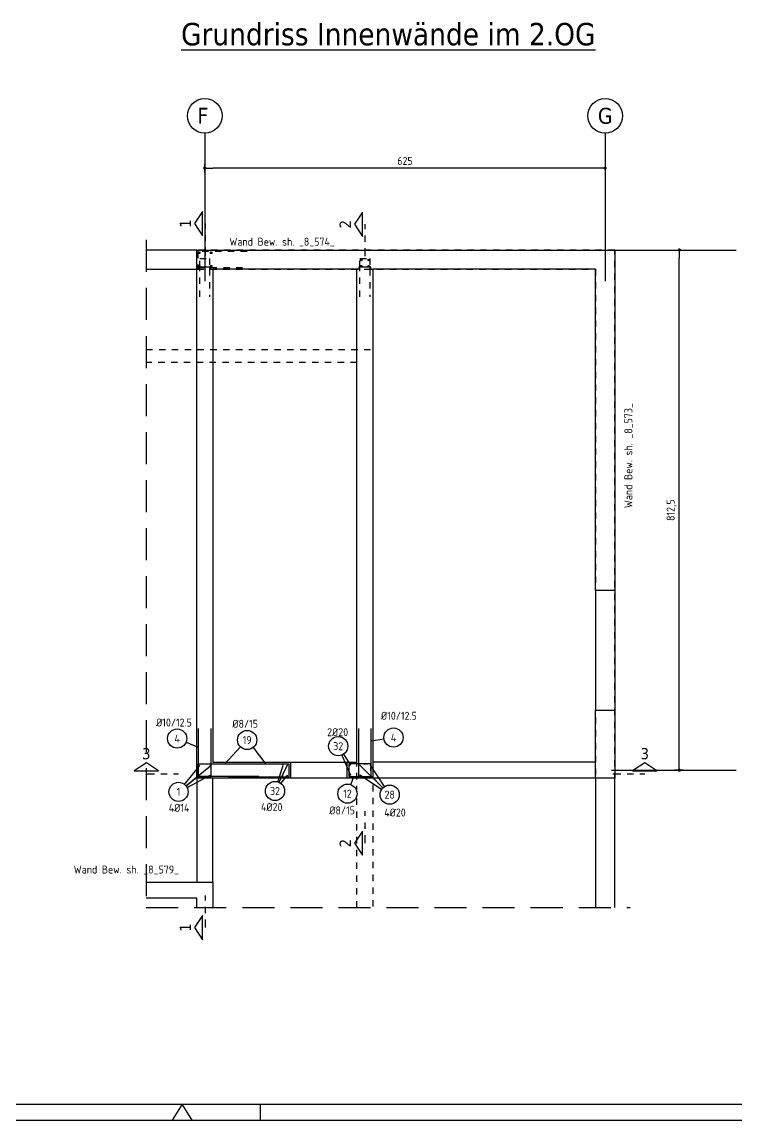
# Model space of a CAD drawing. Extents: x -7 to 75, y 1 to 115.
# Drawn here: x 33.23 to 44.37, y 1.41 to 18.56 of the extents above; entities that cross this region are included whole.
import ezdxf
from ezdxf.enums import TextEntityAlignment as Align

# ---------------------------------------------------------------- set-up
doc = ezdxf.new("R2010")
doc.units = 0
doc.header["$LTSCALE"] = 0.5
for name, pattern in [('AUSGEZOGEN', [1000.01, 1000, 0.01]), ('DASHDOTSMALL', [1.05, 0.5, -0.25, 0.05, -0.25]), ('DASHEDX2', [1.5, 1, -0.5]), ('DOT', [0.175, 0.05, -0.125]), ('HIDDEN2', [0.187, 0.125, -0.062]), ('STRICHPUNKT2', [0.55, 0.25, -0.125, 0.05, -0.125])]:
    doc.linetypes.add(name, pattern=pattern)
for name, color, linetype in [('ACHSEN', 7, 'Continuous'), ('BETON', 7, 'Continuous'), ('Brüstung DG', 7, 'Continuous'), ('DG', 7, 'Continuous'), ('HBT', 7, 'Continuous'), ('HILFE', 7, 'Continuous'), ('MASSE', 7, 'Continuous'), ('OBJEKT', 7, 'Continuous'), ('RAHMEN', 7, 'Continuous'), ('RND', 7, 'Continuous'), ('RND-1', 7, 'Continuous'), ('SCHNITTE', 7, 'Continuous'), ('SFP_Achsen', 7, 'Continuous'), ('TEXT', 7, 'Continuous')]:
    doc.layers.add(name, color=color, linetype=linetype)
doc.styles.add('helv', font='tahoma.ttf')
doc.styles.add('txt', font='isocp.shx')
doc.dimstyles.new('DOT_I', dxfattribs={"dimscale": 0.5, "dimtxt": 0.25, "dimasz": 0.25, "dimexe": 0.1, "dimexo": 0.3, "dimgap": 0.1, "dimtad": 1, "dimdec": 3, "dimzin": 3, "dimtxsty": 'txt', "dimblk": 'DOT', "dimblk1": 'DOT', "dimblk2": 'DOT', "dimsah": 1, "dimcen": 0.1, "dimse1": 1, "dimse2": 1, "dimazin": 0, "dimtfac": 1, "dimtdec": 4, "dimtix": 1, "dimtmove": 2, "dimatfit": 3, "dimfxl": 0, "dimtvp": 1, "dimtolj": 1, "dimtzin": 0, "dimarcsym": 0})

# ---------------------------------------------------------------- blocks, each defined once
blk = doc.blocks.new('SCHN-2')
at = {"layer": 'SCHNITTE', "color": 6, "linetype": 'Continuous'}
blk.add_lwpolyline([(0.378, 0.088), (0, 0.34), (-0.378, 0.088)], close=True, dxfattribs=at)
at = {"layer": 'SCHNITTE', "color": 1, "linetype": 'DASHDOTSMALL', "style": 'helv'}
blk.add_attdef('SCHN-2', text='', height=0.35, dxfattribs=at).set_placement((0, 0.45), align=Align.CENTER)
blk = doc.blocks.new('RND_HIN')
at = {"layer": 'RND', "color": 7, "linetype": 'Continuous'}
blk.add_circle((0, 0), 0.3, dxfattribs=at)
at = {"layer": 'RND', "color": 7, "linetype": 'Continuous', "style": 'txt'}
blk.add_attdef('POSI', text='', height=0.25, dxfattribs=at).set_placement((0, 0), align=Align.MIDDLE)
blk = doc.blocks.new('A0--19')
at = {"color": 7, "linetype": 'Continuous'}
for p, q in [((59.45, 0.5), (59.14, 0)), ((59.76, 0), (59.45, 0.5))]:
    blk.add_line(p, q, dxfattribs=at)
at = {"layer": 'RAHMEN', "color": 5}
blk.add_line((2, 0.5), (99.4, 0.5), dxfattribs=at)
at = {"layer": 'RAHMEN', "color": 7}
blk.add_line((61.9, 0), (61.9, 0.5), dxfattribs=at)
at = {"layer": 'RAHMEN'}
blk.add_line((0, 0), (99.9, 0), dxfattribs=at)
blk = doc.blocks.new('DOT')
at = {"layer": 'MASSE', "color": 7, "linetype": 'Continuous'}
for p, q in [((0, 0), (-1, 0)), ((0, 0.54), (0, -0.54))]:
    blk.add_line(p, q, dxfattribs=at)
at = {"layer": 'MASSE', "color": 7, "linetype": 'Continuous', "const_width": 0.2}
blk.add_lwpolyline([(-0.1, 0, 1), (0.1, 0, 1)], format="xyb", close=True, dxfattribs=at)
blk = doc.blocks.new('*D20')
at = {"layer": 'Defpoints', "color": 0, "linetype": 'AUSGEZOGEN', "transparency": 16777216}
for p in [(36.08, 16.275), (36.08, 16.275), (42.33, 16.275)]:
    blk.add_point(p, dxfattribs=at)
at = {"layer": 'MASSE', "color": 0, "linetype": 'AUSGEZOGEN', "lineweight": -2, "transparency": 16777216}
blk.add_line((42.205, 16.275), (36.205, 16.275), dxfattribs=at)
at = {"layer": 'MASSE', "color": 0, "linetype": 'AUSGEZOGEN', "lineweight": -2, "transparency": 16777216, "xscale": 0.125, "yscale": 0.125, "zscale": 0.125, "rotation": 180}
blk.add_blockref('DOT', (36.08, 16.275), dxfattribs=at)
at = {"layer": 'MASSE', "color": 0, "linetype": 'AUSGEZOGEN', "lineweight": -2, "transparency": 16777216, "xscale": 0.125, "yscale": 0.125, "zscale": 0.125}
blk.add_blockref('DOT', (42.33, 16.275), dxfattribs=at)
at = {"layer": 'MASSE', "color": 0, "linetype": 'AUSGEZOGEN', "transparency": 16777216, "insert": (39.205, 16.388), "char_height": 0.125, "attachment_point": 5, "style": 'txt'}
blk.add_mtext('\\A1;625', dxfattribs=at)
blk = doc.blocks.new('*D21')
at = {"layer": 'Defpoints', "color": 0, "linetype": 'AUSGEZOGEN', "transparency": 16777216}
for p in [(43.487, 14.996), (43.487, 14.996), (43.487, 6.871)]:
    blk.add_point(p, dxfattribs=at)
at = {"layer": 'MASSE', "color": 0, "linetype": 'AUSGEZOGEN', "lineweight": -2, "transparency": 16777216}
blk.add_line((43.487, 6.996), (43.487, 14.871), dxfattribs=at)
at = {"layer": 'MASSE', "color": 0, "linetype": 'AUSGEZOGEN', "lineweight": -2, "transparency": 16777216, "xscale": 0.125, "yscale": 0.125, "zscale": 0.125}
for p, rotation in [((43.487, 14.996), 90), ((43.487, 6.871), 270)]:
    blk.add_blockref('DOT', p, dxfattribs=dict(at, rotation=rotation))
at = {"layer": 'MASSE', "color": 0, "linetype": 'AUSGEZOGEN', "transparency": 16777216, "insert": (43.366, 10.933), "char_height": 0.125, "attachment_point": 5, "rotation": 90, "style": 'txt'}
blk.add_mtext('\\A1;812,5', dxfattribs=at)

msp = doc.modelspace()

# ---------------------------------------------------------------- linework, layer by layer
at = {"layer": 'ACHSEN', "color": 140, "linetype": 'AUSGEZOGEN'}
for p, q in [((36.0796, 16.821), (36.0796, 14.5118)), ((42.3296, 16.821), (42.3296, 14.5118)), ((42.4298, 14.9955), (44.372, 14.9955)), ((42.4298, 6.8705), (44.372, 6.8705))]:
    msp.add_line(p, q, dxfattribs=at)
at = {"layer": 'BETON', "color": 6, "linetype": 'AUSGEZOGEN', "lineweight": -2}
for p, q in [((35.9546, 6.7455), (35.9546, 14.9955)), ((35.9546, 14.9955), (42.4796, 14.9955)), ((42.4796, 14.9955), (42.4796, 9.6805)), ((38.4546, 14.6955), (36.2046, 14.6955)), ((36.2046, 14.6955), (36.2046, 6.9955)), ((38.4546, 6.9955), (38.4546, 14.6955)), ((42.1796, 14.6955), (38.7046, 14.6955)), ((38.7046, 14.6955), (38.7046, 6.7455)), ((42.1796, 9.6805), (42.1796, 14.6955)), ((42.4796, 9.6805), (42.1796, 9.6805)), ((36.2046, 6.9955), (37.4196, 6.9955)), ((37.4196, 6.9955), (37.4196, 6.7455)), ((38.3046, 6.7455), (38.3046, 6.9955)), ((38.3046, 6.9955), (38.4546, 6.9955)), ((37.4196, 6.7455), (35.9546, 6.7455)), ((38.7046, 6.7455), (38.3046, 6.7455)), ((35.1668, 5.1205), (36.2046, 5.1205)), ((36.2046, 5.1205), (36.2046, 4.7283)), ((35.9546, 4.8705), (35.1668, 4.8705)), ((35.9546, 4.7283), (35.9546, 4.8705))]:
    msp.add_line(p, q, dxfattribs=at)
msp.add_lwpolyline([(42.1796, 7.8105), (42.4796, 7.8105), (42.4796, 6.7455), (42.1796, 6.7455)], close=True, dxfattribs=at)
at = {"layer": 'Brüstung DG', "color": 102, "linetype": 'DOT'}
for p, q in [((42.4796, 14.9955), (35.1668, 14.9955)), ((42.4796, 4.7283), (42.4796, 14.9955)), ((35.1668, 14.6955), (42.1796, 14.6955)), ((42.1796, 14.6955), (42.1796, 4.7283))]:
    msp.add_line(p, q, dxfattribs=at)
at = {"layer": 'DG', "color": 7, "linetype": 'DOT', "lineweight": -2}
for p, q in [((35.1668, 13.4405), (38.7046, 13.4405)), ((38.7046, 13.4405), (38.7046, 4.7283)), ((38.4546, 13.2405), (35.1668, 13.2405)), ((38.4546, 4.7283), (38.4546, 13.2405))]:
    msp.add_line(p, q, dxfattribs=at)
at = {"layer": 'HBT', "color": 102, "linetype": 'AUSGEZOGEN'}
for p, q in [((35.9866, 14.6955), (35.9546, 14.6955)), ((36.1726, 14.6955), (36.2046, 14.6955)), ((38.4866, 14.6955), (38.4546, 14.6955)), ((38.6726, 14.6955), (38.7046, 14.6955))]:
    msp.add_line(p, q, dxfattribs=at)
at = {"layer": 'HBT', "color": 7, "linetype": 'HIDDEN2'}
for points in [[(36.7402, 14.9705), (35.9702, 14.9705), (35.9702, 14.7205), (36.7402, 14.7205)], [(36.0026, 14.7255), (36.0026, 14.8655), (36.1566, 14.8655), (36.1566, 14.7255)], [(38.5026, 14.7255), (38.5026, 14.8655), (38.6566, 14.8655), (38.6566, 14.7255)], [(36.0026, 14.2655), (36.0026, 14.6955), (36.0026, 14.7255)], [(36.1566, 14.7255), (36.1566, 14.6955), (36.1566, 14.2655)], [(38.5026, 14.2655), (38.5026, 14.6955), (38.5026, 14.7255)], [(38.6566, 14.7255), (38.6566, 14.6955), (38.6566, 14.2655)]]:
    msp.add_lwpolyline(points, dxfattribs=at)
at = {"layer": 'HBT', "color": 102, "linetype": 'AUSGEZOGEN'}
for points in [[(36.1726, 14.6955), (36.1726, 14.7255), (35.9866, 14.7255), (35.9866, 14.6955)], [(38.6726, 14.6955), (38.6726, 14.7255), (38.4866, 14.7255), (38.4866, 14.6955)]]:
    msp.add_lwpolyline(points, dxfattribs=at)
at = {"layer": 'HILFE', "color": 102, "linetype": 'DASHEDX2'}
for p, q in [((35.1668, 15.1528), (35.1668, 4.7283)), ((35.1668, 4.7283), (42.7212, 4.7283))]:
    msp.add_line(p, q, dxfattribs=at)
at = {"layer": 'OBJEKT', "color": 7, "linetype": 'AUSGEZOGEN'}
for p, q in [((35.9546, 14.9955), (35.1668, 14.9955)), ((35.1668, 14.6955), (35.9546, 14.6955)), ((42.1796, 9.6805), (42.1796, 7.8105)), ((42.4796, 9.6805), (42.4796, 7.8105)), ((37.4196, 6.9955), (38.3046, 6.9955)), ((42.1796, 6.9955), (38.7046, 6.9955)), ((35.9546, 6.7455), (35.9546, 5.1205)), ((36.2046, 5.1205), (36.2046, 6.7455)), ((38.3046, 6.7455), (37.4196, 6.7455)), ((42.1796, 6.7455), (38.7046, 6.7455)), ((42.1796, 6.7455), (42.1796, 4.7283)), ((42.4796, 4.7283), (42.4796, 6.7455))]:
    msp.add_line(p, q, dxfattribs=at)
at = {"layer": 'RND', "color": 102, "linetype": 'AUSGEZOGEN'}
for p, q in [((35.7884, 7.3086), (35.9796, 7.2304)), ((36.6395, 7.2336), (36.394, 6.9732)), ((36.8338, 7.2238), (37.0314, 6.9667)), ((38.8783, 7.3559), (38.6796, 7.3227)), ((38.2212, 7.1083), (38.3538, 6.7915)), ((38.2446, 7.1207), (38.3538, 6.9514)), ((35.7648, 6.6497), (36.0031, 6.9462)), ((35.7871, 6.6277), (36.1689, 6.9392)), ((37.2225, 6.6899), (37.304, 6.9471)), ((37.2407, 6.6828), (37.3642, 6.9471)), ((38.8604, 6.5946), (38.4996, 6.9514)), ((38.8857, 6.6152), (38.6688, 6.9514)), ((35.7876, 6.6271), (35.9891, 6.7898)), ((35.8035, 6.6028), (36.1666, 6.7945)), ((37.2428, 6.6818), (37.294, 6.7872)), ((37.2693, 6.6653), (37.3642, 6.7872)), ((38.3608, 6.6449), (38.4086, 6.7705)), ((38.8411, 6.5706), (38.4996, 6.7915)), ((38.8617, 6.596), (38.6688, 6.7915))]:
    msp.add_line(p, q, dxfattribs=at)
at = {"layer": 'RND', "color": 1, "linetype": 'AUSGEZOGEN'}
for points in [[(35.9796, 7.5205), (35.9796, 6.7705), (36.1796, 6.7705), (36.1796, 7.5205)], [(38.4796, 7.5205), (38.4796, 6.7705), (38.6796, 6.7705), (38.6796, 7.5205)], [(36.9259, 6.7732), (35.9759, 6.7732), (35.9759, 6.9732), (36.9259, 6.9732)], [(36.4464, 6.7667), (37.3964, 6.7667), (37.3964, 6.9667), (36.4464, 6.9667)]]:
    msp.add_lwpolyline(points, dxfattribs=at)
at = {"layer": 'RND', "color": 7, "linetype": 'AUSGEZOGEN', "const_width": 0.01}
for points in [[(35.9896, 6.9434, 1), (35.9996, 6.9434, 1)], [(36.1588, 6.9434, 1), (36.1688, 6.9434, 1)], [(37.294, 6.9471, 1), (37.304, 6.9471, 1)], [(37.3642, 6.9471, 1), (37.3742, 6.9471, 1)], [(38.3438, 6.9514, 1), (38.3538, 6.9514, 1)], [(38.4896, 6.9514, 1), (38.4996, 6.9514, 1)], [(38.6588, 6.9514, 1), (38.6688, 6.9514, 1)], [(35.9896, 6.7915, 1), (35.9996, 6.7915, 1)], [(36.1588, 6.7915, 1), (36.1688, 6.7915, 1)], [(37.294, 6.7872, 1), (37.304, 6.7872, 1)], [(37.3642, 6.7872, 1), (37.3742, 6.7872, 1)], [(38.3438, 6.7915, 1), (38.3538, 6.7915, 1)], [(38.4896, 6.7915, 1), (38.4996, 6.7915, 1)], [(38.6588, 6.7915, 1), (38.6688, 6.7915, 1)]]:
    msp.add_lwpolyline(points, format="xyb", close=True, dxfattribs=at)
at = {"layer": 'RND', "color": 7, "linetype": 'AUSGEZOGEN'}
for centre in [(35.9923, 14.9523), (36.1801, 14.9523), (35.9923, 14.7433), (36.1801, 14.7433), (38.5221, 14.8414), (38.5221, 14.7433), (38.6386, 14.8414), (38.6386, 14.7433)]:
    msp.add_circle(centre, 0.0125, dxfattribs=at)
at = {"layer": 'RND-1', "color": 1, "linetype": 'AUSGEZOGEN'}
msp.add_lwpolyline([(38.67, 6.8609), (38.6796, 6.9705), (38.3296, 6.9705), (38.3296, 6.7705), (38.6796, 6.7705), (38.6796, 6.9705), (38.57, 6.9609)], dxfattribs=at)
at = {"layer": 'SCHNITTE', "color": 6, "linetype": 'STRICHPUNKT2'}
for p, q in [((36.0911, 14.908), (36.0911, 15.408)), ((38.5857, 14.8978), (38.5857, 15.3978)), ((35.1684, 6.8171), (35.6684, 6.8171)), ((42.4477, 6.8171), (42.9477, 6.8171)), ((38.5857, 5.7318), (38.5857, 6.2318)), ((36.0911, 4.4134), (36.0911, 4.9134))]:
    msp.add_line(p, q, dxfattribs=at)
at = {"layer": 'SFP_Achsen', "color": 7, "linetype": 'AUSGEZOGEN'}
for centre in [(36.0796, 17.0915), (42.3296, 17.0915)]:
    msp.add_circle(centre, 0.2705, dxfattribs=at)

# ---------------------------------------------------------------- block references
at = {"layer": 'RAHMEN', "color": 191, "linetype": 'AUSGEZOGEN', "xscale": 0.5, "yscale": 0.5, "zscale": 0.5}
msp.add_blockref('A0--19', (6.0012, 1.4073), dxfattribs=at)
at = {"layer": 'RND', "color": 7, "linetype": 'AUSGEZOGEN', "xscale": 0.5, "yscale": 0.5, "zscale": 0.5}
for p, values in [((35.6496, 7.3653), {'POSI': '4'}), ((36.7424, 7.3427), {'POSI': '19'}), ((38.1632, 7.2467), {'POSI': '32'}), ((39.0263, 7.3806), {'POSI': '4'}), ((37.1772, 6.5469), {'POSI': '32'}), ((35.6709, 6.5328), {'POSI': '1'}), ((38.3076, 6.5046), {'POSI': '12'}), ((38.967, 6.4892), {'POSI': '28'})]:
    msp.add_blockref('RND_HIN', p, dxfattribs=at).add_auto_attribs(values)
at = {"layer": 'SCHNITTE', "color": 6, "linetype": 'STRICHPUNKT2', "xscale": 0.5, "yscale": 0.5, "zscale": 0.5, "rotation": 90}
for p, values in [((36.0911, 15.408), {'SCHN-2': '1'}), ((38.5857, 15.3978), {'SCHN-2': '2'}), ((38.5857, 5.7318), {'SCHN-2': '2'}), ((36.0911, 4.4134), {'SCHN-2': '1'})]:
    msp.add_blockref('SCHN-2', p, dxfattribs=at).add_auto_attribs(values)
at = {"layer": 'SCHNITTE', "color": 6, "linetype": 'STRICHPUNKT2', "xscale": 0.5, "yscale": 0.5, "zscale": 0.5}
for p in [(35.1684, 6.8171), (42.9477, 6.8171)]:
    msp.add_blockref('SCHN-2', p, dxfattribs=at).add_auto_attribs({'SCHN-2': '3'})

# ---------------------------------------------------------------- texts
at = {"layer": 'SFP_Achsen', "color": 6, "linetype": 'AUSGEZOGEN', "style": 'helv'}
for s, p in [('F', (35.9655, 16.9671)), ('G', (42.2155, 16.9671))]:
    msp.add_text(s, height=0.25, dxfattribs=at).set_placement(p)
at = {"layer": 'TEXT', "color": 5, "linetype": 'AUSGEZOGEN', "style": 'helv'}
msp.add_text('%%UGrundriss Innenwände im 2.OG%%U ', height=0.35, dxfattribs=at).set_placement((35.7103, 18.1929))
at = {"layer": 'TEXT', "color": 7, "linetype": 'AUSGEZOGEN', "style": 'txt'}
for s, p in [('Wand Bew. sh. _8_574_', (36.4648, 15.0632)), ('%%C10/12.5', (38.8311, 7.6587)), ('%%C10/12.5', (35.3209, 7.5531)), ('%%C8/15', (36.5105, 7.5333)), ('2%%C20', (37.9906, 7.4025)), ('4%%C14', (35.5185, 6.2211)), ('4%%C20', (36.9576, 6.2328)), ('%%C8/15', (38.0231, 6.1812)), ('4%%C20', (38.8818, 6.1474)), ('Wand Bew. sh. _8_579_', (34.0345, 5.2573))]:
    msp.add_text(s, height=0.125, dxfattribs=at).set_placement(p)
msp.add_text('Wand Bew. sh. _8_573_', height=0.125, rotation=90, dxfattribs=at).set_placement((42.7543, 10.9642))

# ---------------------------------------------------------------- dimensions: what is measured, and where the dimension line sits
at = {"layer": 'MASSE', "color": 7, "linetype": 'AUSGEZOGEN'}
dim = msp.add_linear_dim(base=(36.0796, 16.2751), p1=(42.3296, 16.2751), p2=(36.0796, 16.2751), dimstyle='DOT_I', override={"dimdec": 0, "dimlfac": 100}, dxfattribs=at)
dim.commit()
dim.dimension.update_dxf_attribs({"geometry": '*D20', "text_midpoint": (39.2046, 16.3876)})
dim = msp.add_linear_dim(base=(43.4874, 14.9955), p1=(43.4874, 6.8705), p2=(43.4874, 14.9955), angle=90, dimstyle='DOT_I', override={"dimdec": 1, "dimlfac": 100}, dxfattribs=at)
dim.commit()
dim.dimension.update_dxf_attribs({"geometry": '*D21', "text_midpoint": (43.3655, 10.933)})

doc.saveas('drawing.dxf')
